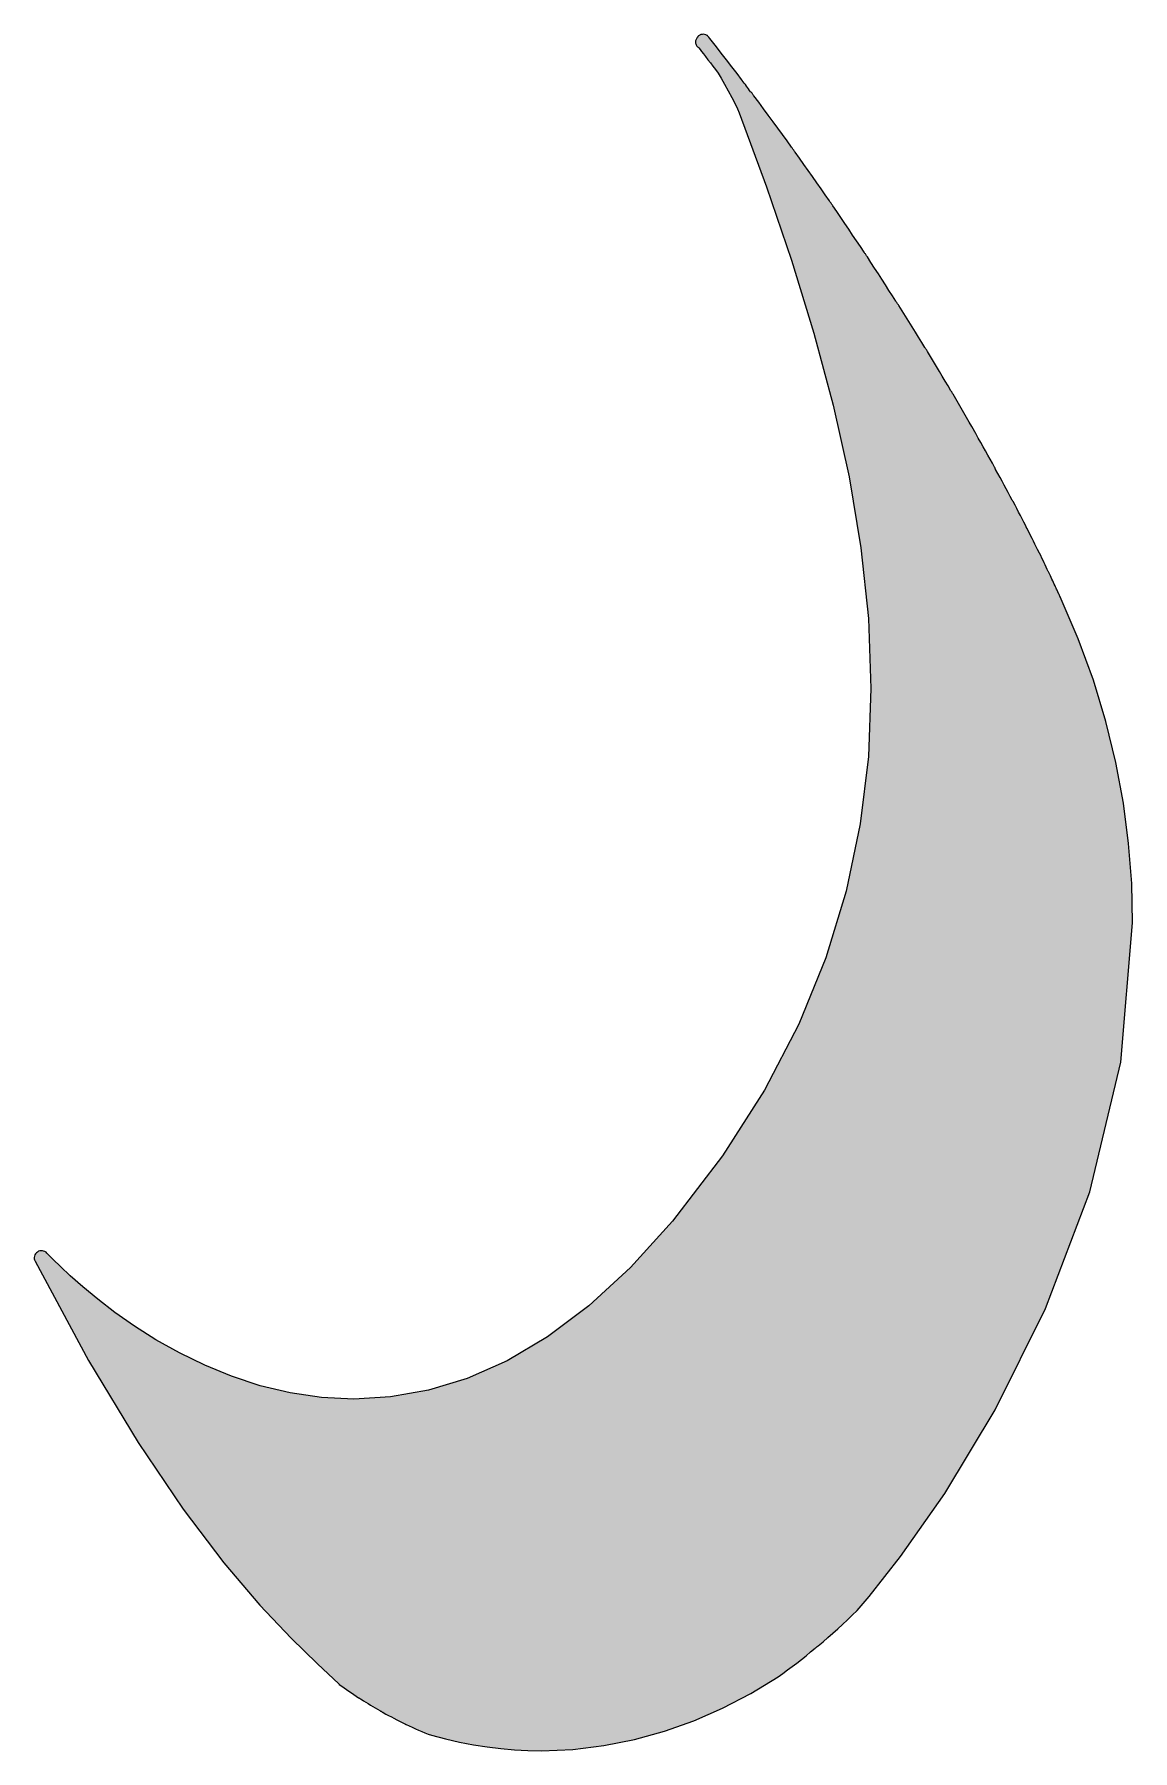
# Model space of a CAD drawing. Extents: x 16.5 to 26.1, y 63.1 to 78.2.
import ezdxf

# ---------------------------------------------------------------- set-up
doc = ezdxf.new("R2010")
doc.units = 0
doc.header["$MEASUREMENT"] = 0
doc.layers.add('H2', color=7, linetype='CONTINUOUS')

msp = doc.modelspace()

# ---------------------------------------------------------------- hatches: boundary and pattern name
at = {"layer": 'H2'}
h = msp.add_hatch(color=21, dxfattribs=at)
h.dxf.hatch_style = 2
h.paths.add_polyline_path([(26.147, 70.408), (26.139, 70.754), (26.112, 71.104), (26.066, 71.458), (26, 71.815), (25.913, 72.175), (25.803, 72.537), (25.669, 72.901), (25.511, 73.267), (25.511, 73.266), (25.511, 73.267), (25.51, 73.269), (25.509, 73.271), (25.508, 73.275), (25.506, 73.279), (25.504, 73.284), (25.501, 73.29), (25.5, 73.292), (25.499, 73.293), (25.498, 73.295), (25.497, 73.297), (25.496, 73.299), (25.495, 73.301), (25.494, 73.303), (25.493, 73.305), (25.492, 73.308), (25.49, 73.313), (25.487, 73.32), (25.484, 73.327), (25.48, 73.335), (25.476, 73.345), (25.471, 73.355), (25.466, 73.366), (25.459, 73.38), (25.453, 73.394), (25.446, 73.408), (25.439, 73.423), (25.432, 73.438), (25.425, 73.454), (25.417, 73.47), (25.409, 73.487), (25.409, 73.488), (25.408, 73.488), (25.408, 73.488), (25.408, 73.489), (25.408, 73.489), (25.408, 73.489), (25.407, 73.49), (25.407, 73.49), (25.398, 73.509), (25.389, 73.529), (25.38, 73.548), (25.37, 73.568), (25.361, 73.588), (25.35, 73.609), (25.34, 73.63), (25.329, 73.652), (25.329, 73.654), (25.328, 73.655), (25.327, 73.656), (25.326, 73.658), (25.325, 73.659), (25.325, 73.661), (25.324, 73.662), (25.323, 73.664), (25.312, 73.685), (25.301, 73.708), (25.289, 73.732), (25.277, 73.756), (25.265, 73.781), (25.252, 73.807), (25.238, 73.833), (25.224, 73.86), (25.224, 73.861), (25.223, 73.863), (25.223, 73.864), (25.222, 73.865), (25.222, 73.866), (25.221, 73.867), (25.221, 73.868), (25.22, 73.869), (25.206, 73.897), (25.191, 73.925), (25.177, 73.954), (25.162, 73.983), (25.146, 74.012), (25.131, 74.043), (25.115, 74.073), (25.098, 74.105), (25.096, 74.108), (25.094, 74.111), (25.093, 74.114), (25.091, 74.116), (25.091, 74.117), (25.09, 74.118), (25.09, 74.118), (25.089, 74.118), (25.073, 74.15), (25.055, 74.183), (25.038, 74.216), (25.02, 74.249), (25.002, 74.282), (24.984, 74.316), (24.965, 74.351), (24.945, 74.386), (24.945, 74.388), (24.943, 74.39), (24.942, 74.392), (24.941, 74.395), (24.94, 74.397), (24.938, 74.4), (24.937, 74.403), (24.935, 74.405), (24.916, 74.44), (24.896, 74.476), (24.876, 74.512), (24.856, 74.549), (24.835, 74.586), (24.814, 74.624), (24.792, 74.662), (24.77, 74.701), (24.769, 74.704), (24.767, 74.707), (24.765, 74.71), (24.764, 74.713), (24.762, 74.716), (24.761, 74.718), (24.759, 74.72), (24.758, 74.722), (24.736, 74.762), (24.713, 74.802), (24.69, 74.842), (24.667, 74.882), (24.643, 74.923), (24.62, 74.964), (24.595, 75.005), (24.571, 75.047), (24.569, 75.05), (24.566, 75.054), (24.564, 75.058), (24.562, 75.062), (24.559, 75.066), (24.557, 75.07), (24.555, 75.074), (24.552, 75.077), (24.527, 75.119), (24.503, 75.161), (24.477, 75.204), (24.451, 75.247), (24.425, 75.29), (24.399, 75.334), (24.373, 75.378), (24.346, 75.422), (24.343, 75.427), (24.34, 75.432), (24.337, 75.436), (24.334, 75.44), (24.332, 75.445), (24.329, 75.449), (24.327, 75.453), (24.324, 75.456), (24.297, 75.501), (24.269, 75.547), (24.241, 75.592), (24.212, 75.638), (24.183, 75.685), (24.154, 75.731), (24.124, 75.778), (24.095, 75.825), (24.091, 75.831), (24.088, 75.836), (24.085, 75.84), (24.082, 75.845), (24.079, 75.85), (24.076, 75.854), (24.073, 75.858), (24.07, 75.863), (24.04, 75.91), (24.009, 75.958), (23.979, 76.006), (23.947, 76.055), (23.916, 76.104), (23.883, 76.153), (23.851, 76.202), (23.819, 76.252), (23.815, 76.257), (23.812, 76.262), (23.808, 76.267), (23.805, 76.272), (23.802, 76.277), (23.798, 76.282), (23.795, 76.287), (23.792, 76.292), (23.758, 76.342), (23.725, 76.392), (23.69, 76.443), (23.656, 76.494), (23.621, 76.546), (23.586, 76.597), (23.551, 76.649), (23.515, 76.701), (23.512, 76.706), (23.508, 76.711), (23.505, 76.717), (23.501, 76.722), (23.498, 76.727), (23.494, 76.732), (23.491, 76.737), (23.487, 76.743), (23.45, 76.796), (23.413, 76.849), (23.376, 76.902), (23.338, 76.956), (23.3, 77.009), (23.262, 77.063), (23.224, 77.117), (23.185, 77.171), (23.181, 77.176), (23.178, 77.182), (23.174, 77.187), (23.17, 77.192), (23.166, 77.198), (23.162, 77.203), (23.158, 77.209), (23.154, 77.215), (23.114, 77.27), (23.074, 77.325), (23.033, 77.381), (22.992, 77.438), (22.95, 77.494), (22.908, 77.551), (22.866, 77.608), (22.823, 77.665), (22.82, 77.669), (22.817, 77.673), (22.814, 77.678), (22.811, 77.682), (22.807, 77.687), (22.804, 77.691), (22.8, 77.696), (22.795, 77.701), (22.786, 77.713), (22.777, 77.726), (22.768, 77.738), (22.758, 77.751), (22.749, 77.763), (22.739, 77.775), (22.73, 77.788), (22.721, 77.8), (22.72, 77.801), (22.719, 77.802), (22.718, 77.804), (22.718, 77.805), (22.717, 77.806), (22.716, 77.807), (22.715, 77.808), (22.714, 77.809), (22.676, 77.86), (22.631, 77.918), (22.583, 77.98), (22.537, 78.04), (22.494, 78.094), (22.46, 78.139), (22.437, 78.169), (22.428, 78.18), (22.428, 78.18), (22.428, 78.18), (22.428, 78.18), (22.428, 78.18), (22.428, 78.18), (22.428, 78.18), (22.428, 78.18), (22.428, 78.18), (22.428, 78.18), (22.427, 78.18), (22.427, 78.181), (22.427, 78.181), (22.427, 78.181), (22.427, 78.181), (22.427, 78.181), (22.426, 78.182), (22.426, 78.182), (22.425, 78.183), (22.425, 78.184), (22.424, 78.184), (22.423, 78.185), (22.423, 78.186), (22.422, 78.187), (22.421, 78.187), (22.421, 78.187), (22.421, 78.187), (22.42, 78.188), (22.42, 78.188), (22.419, 78.188), (22.419, 78.188), (22.419, 78.188), (22.418, 78.189), (22.418, 78.19), (22.417, 78.191), (22.416, 78.193), (22.413, 78.194), (22.408, 78.197), (22.401, 78.199), (22.391, 78.202), (22.378, 78.205), (22.371, 78.204), (22.365, 78.203), (22.359, 78.202), (22.353, 78.2), (22.348, 78.197), (22.342, 78.194), (22.337, 78.19), (22.333, 78.186), (22.332, 78.185), (22.332, 78.185), (22.332, 78.184), (22.332, 78.183), (22.331, 78.183), (22.331, 78.182), (22.331, 78.181), (22.33, 78.181), (22.326, 78.176), (22.322, 78.171), (22.319, 78.166), (22.316, 78.16), (22.314, 78.154), (22.312, 78.148), (22.311, 78.142), (22.311, 78.135), (22.311, 78.127), (22.313, 78.12), (22.316, 78.113), (22.319, 78.107), (22.323, 78.101), (22.328, 78.096), (22.334, 78.091), (22.34, 78.086), (22.351, 78.072), (22.365, 78.054), (22.381, 78.033), (22.4, 78.009), (22.42, 77.982), (22.442, 77.954), (22.464, 77.925), (22.487, 77.896), (22.509, 77.864), (22.536, 77.82), (22.567, 77.767), (22.599, 77.709), (22.63, 77.65), (22.658, 77.596), (22.681, 77.55), (22.695, 77.516), (22.934, 76.866), (23.154, 76.222), (23.35, 75.583), (23.52, 74.95), (23.659, 74.321), (23.763, 73.697), (23.828, 73.079), (23.851, 72.465), (23.828, 71.868), (23.757, 71.275), (23.634, 70.686), (23.456, 70.1), (23.218, 69.518), (22.916, 68.939), (22.548, 68.363), (22.109, 67.79), (21.741, 67.382), (21.375, 67.046), (21.013, 66.775), (20.657, 66.565), (20.308, 66.41), (19.967, 66.306), (19.635, 66.247), (19.313, 66.228), (19.028, 66.242), (18.753, 66.283), (18.491, 66.346), (18.24, 66.428), (18.004, 66.525), (17.782, 66.633), (17.576, 66.749), (17.388, 66.869), (17.217, 66.989), (17.066, 67.104), (16.935, 67.213), (16.825, 67.309), (16.738, 67.391), (16.674, 67.454), (16.634, 67.495), (16.62, 67.509), (16.612, 67.517), (16.602, 67.523), (16.591, 67.527), (16.58, 67.53), (16.569, 67.53), (16.558, 67.528), (16.547, 67.525), (16.537, 67.519), (16.528, 67.512), (16.52, 67.503), (16.515, 67.493), (16.511, 67.483), (16.509, 67.472), (16.509, 67.46), (16.512, 67.449), (16.516, 67.438), (16.985, 66.568), (17.419, 65.848), (17.815, 65.261), (18.172, 64.791), (18.489, 64.42), (18.764, 64.131), (18.994, 63.906), (19.18, 63.73), (19.18, 63.73), (19.181, 63.729), (19.182, 63.728), (19.183, 63.728), (19.183, 63.727), (19.184, 63.726), (19.185, 63.726), (19.185, 63.725), (19.207, 63.71), (19.228, 63.695), (19.249, 63.68), (19.27, 63.665), (19.291, 63.651), (19.313, 63.636), (19.334, 63.622), (19.355, 63.608), (19.358, 63.607), (19.361, 63.605), (19.364, 63.603), (19.367, 63.601), (19.369, 63.599), (19.372, 63.597), (19.375, 63.596), (19.377, 63.594), (19.398, 63.581), (19.418, 63.568), (19.439, 63.556), (19.459, 63.543), (19.48, 63.531), (19.5, 63.519), (19.521, 63.507), (19.541, 63.495), (19.545, 63.493), (19.548, 63.491), (19.552, 63.489), (19.555, 63.487), (19.559, 63.484), (19.563, 63.482), (19.567, 63.48), (19.571, 63.477), (19.594, 63.464), (19.618, 63.452), (19.642, 63.439), (19.665, 63.427), (19.689, 63.414), (19.713, 63.402), (19.737, 63.39), (19.761, 63.379), (19.762, 63.378), (19.764, 63.377), (19.765, 63.377), (19.766, 63.376), (19.767, 63.376), (19.769, 63.375), (19.77, 63.374), (19.771, 63.374), (19.799, 63.361), (19.826, 63.348), (19.853, 63.336), (19.881, 63.324), (19.909, 63.312), (19.937, 63.3), (19.965, 63.289), (19.994, 63.278), (20.117, 63.246), (20.24, 63.218), (20.362, 63.195), (20.483, 63.176), (20.603, 63.162), (20.723, 63.151), (20.841, 63.145), (20.959, 63.143), (21.236, 63.154), (21.508, 63.187), (21.776, 63.24), (22.039, 63.313), (22.297, 63.406), (22.549, 63.517), (22.796, 63.646), (23.036, 63.791), (23.036, 63.791), (23.036, 63.791), (23.037, 63.791), (23.037, 63.791), (23.037, 63.791), (23.037, 63.791), (23.037, 63.791), (23.037, 63.792), (23.078, 63.821), (23.118, 63.851), (23.159, 63.881), (23.2, 63.912), (23.24, 63.944), (23.281, 63.976), (23.321, 64.009), (23.362, 64.042), (23.362, 64.042), (23.362, 64.042), (23.362, 64.042), (23.362, 64.042), (23.362, 64.042), (23.362, 64.042), (23.362, 64.042), (23.362, 64.042), (23.365, 64.045), (23.369, 64.048), (23.372, 64.05), (23.375, 64.053), (23.378, 64.056), (23.382, 64.058), (23.385, 64.061), (23.388, 64.063), (23.43, 64.099), (23.473, 64.136), (23.516, 64.173), (23.559, 64.212), (23.601, 64.251), (23.644, 64.291), (23.687, 64.331), (23.731, 64.373), (23.836, 64.497), (24.111, 64.847), (24.498, 65.4), (24.941, 66.133), (25.383, 67.024), (25.77, 68.048), (26.043, 69.184)])

# ---------------------------------------------------------------- linework, layer by layer
msp.add_lwpolyline([(26.147, 70.408), (26.139, 70.754), (26.112, 71.104), (26.066, 71.458), (26, 71.815), (25.913, 72.175), (25.803, 72.537), (25.669, 72.901), (25.511, 73.267), (25.511, 73.266), (25.511, 73.267), (25.51, 73.269), (25.509, 73.271), (25.508, 73.275), (25.506, 73.279), (25.504, 73.284), (25.501, 73.29), (25.5, 73.292), (25.499, 73.293), (25.498, 73.295), (25.497, 73.297), (25.496, 73.299), (25.495, 73.301), (25.494, 73.303), (25.493, 73.305), (25.492, 73.308), (25.49, 73.313), (25.487, 73.32), (25.484, 73.327), (25.48, 73.335), (25.476, 73.345), (25.471, 73.355), (25.466, 73.366), (25.459, 73.38), (25.453, 73.394), (25.446, 73.408), (25.439, 73.423), (25.432, 73.438), (25.425, 73.454), (25.417, 73.47), (25.409, 73.487), (25.409, 73.488), (25.408, 73.488), (25.408, 73.488), (25.408, 73.489), (25.408, 73.489), (25.408, 73.489), (25.407, 73.49), (25.407, 73.49), (25.398, 73.509), (25.389, 73.529), (25.38, 73.548), (25.37, 73.568), (25.361, 73.588), (25.35, 73.609), (25.34, 73.63), (25.329, 73.652), (25.329, 73.654), (25.328, 73.655), (25.327, 73.656), (25.326, 73.658), (25.325, 73.659), (25.325, 73.661), (25.324, 73.662), (25.323, 73.664), (25.312, 73.685), (25.301, 73.708), (25.289, 73.732), (25.277, 73.756), (25.265, 73.781), (25.252, 73.807), (25.238, 73.833), (25.224, 73.86), (25.224, 73.861), (25.223, 73.863), (25.223, 73.864), (25.222, 73.865), (25.222, 73.866), (25.221, 73.867), (25.221, 73.868), (25.22, 73.869), (25.206, 73.897), (25.191, 73.925), (25.177, 73.954), (25.162, 73.983), (25.146, 74.012), (25.131, 74.043), (25.115, 74.073), (25.098, 74.105), (25.096, 74.108), (25.094, 74.111), (25.093, 74.114), (25.091, 74.116), (25.091, 74.117), (25.09, 74.118), (25.09, 74.118), (25.089, 74.118), (25.073, 74.15), (25.055, 74.183), (25.038, 74.216), (25.02, 74.249), (25.002, 74.282), (24.984, 74.316), (24.965, 74.351), (24.945, 74.386), (24.945, 74.388), (24.943, 74.39), (24.942, 74.392), (24.941, 74.395), (24.94, 74.397), (24.938, 74.4), (24.937, 74.403), (24.935, 74.405), (24.916, 74.44), (24.896, 74.476), (24.876, 74.512), (24.856, 74.549), (24.835, 74.586), (24.814, 74.624), (24.792, 74.662), (24.77, 74.701), (24.769, 74.704), (24.767, 74.707), (24.765, 74.71), (24.764, 74.713), (24.762, 74.716), (24.761, 74.718), (24.759, 74.72), (24.758, 74.722), (24.736, 74.762), (24.713, 74.802), (24.69, 74.842), (24.667, 74.882), (24.643, 74.923), (24.62, 74.964), (24.595, 75.005), (24.571, 75.047), (24.569, 75.05), (24.566, 75.054), (24.564, 75.058), (24.562, 75.062), (24.559, 75.066), (24.557, 75.07), (24.555, 75.074), (24.552, 75.077), (24.527, 75.119), (24.503, 75.161), (24.477, 75.204), (24.451, 75.247), (24.425, 75.29), (24.399, 75.334), (24.373, 75.378), (24.346, 75.422), (24.343, 75.427), (24.34, 75.432), (24.337, 75.436), (24.334, 75.44), (24.332, 75.445), (24.329, 75.449), (24.327, 75.453), (24.324, 75.456), (24.297, 75.501), (24.269, 75.547), (24.241, 75.592), (24.212, 75.638), (24.183, 75.685), (24.154, 75.731), (24.124, 75.778), (24.095, 75.825), (24.091, 75.831), (24.088, 75.836), (24.085, 75.84), (24.082, 75.845), (24.079, 75.85), (24.076, 75.854), (24.073, 75.858), (24.07, 75.863), (24.04, 75.91), (24.009, 75.958), (23.979, 76.006), (23.947, 76.055), (23.916, 76.104), (23.883, 76.153), (23.851, 76.202), (23.819, 76.252), (23.815, 76.257), (23.812, 76.262), (23.808, 76.267), (23.805, 76.272), (23.802, 76.277), (23.798, 76.282), (23.795, 76.287), (23.792, 76.292), (23.758, 76.342), (23.725, 76.392), (23.69, 76.443), (23.656, 76.494), (23.621, 76.546), (23.586, 76.597), (23.551, 76.649), (23.515, 76.701), (23.512, 76.706), (23.508, 76.711), (23.505, 76.717), (23.501, 76.722), (23.498, 76.727), (23.494, 76.732), (23.491, 76.737), (23.487, 76.743), (23.45, 76.796), (23.413, 76.849), (23.376, 76.902), (23.338, 76.956), (23.3, 77.009), (23.262, 77.063), (23.224, 77.117), (23.185, 77.171), (23.181, 77.176), (23.178, 77.182), (23.174, 77.187), (23.17, 77.192), (23.166, 77.198), (23.162, 77.203), (23.158, 77.209), (23.154, 77.215), (23.114, 77.27), (23.074, 77.325), (23.033, 77.381), (22.992, 77.438), (22.95, 77.494), (22.908, 77.551), (22.866, 77.608), (22.823, 77.665), (22.82, 77.669), (22.817, 77.673), (22.814, 77.678), (22.811, 77.682), (22.807, 77.687), (22.804, 77.691), (22.8, 77.696), (22.795, 77.701), (22.786, 77.713), (22.777, 77.726), (22.768, 77.738), (22.758, 77.751), (22.749, 77.763), (22.739, 77.775), (22.73, 77.788), (22.721, 77.8), (22.72, 77.801), (22.719, 77.802), (22.718, 77.804), (22.718, 77.805), (22.717, 77.806), (22.716, 77.807), (22.715, 77.808), (22.714, 77.809), (22.676, 77.86), (22.631, 77.918), (22.583, 77.98), (22.537, 78.04), (22.494, 78.094), (22.46, 78.139), (22.437, 78.169), (22.428, 78.18), (22.428, 78.18), (22.428, 78.18), (22.428, 78.18), (22.428, 78.18), (22.428, 78.18), (22.428, 78.18), (22.428, 78.18), (22.428, 78.18), (22.428, 78.18), (22.427, 78.18), (22.427, 78.181), (22.427, 78.181), (22.427, 78.181), (22.427, 78.181), (22.427, 78.181), (22.426, 78.182), (22.426, 78.182), (22.425, 78.183), (22.425, 78.184), (22.424, 78.184), (22.423, 78.185), (22.423, 78.186), (22.422, 78.187), (22.421, 78.187), (22.421, 78.187), (22.421, 78.187), (22.42, 78.188), (22.42, 78.188), (22.419, 78.188), (22.419, 78.188), (22.419, 78.188), (22.418, 78.189), (22.418, 78.19), (22.417, 78.191), (22.416, 78.193), (22.413, 78.194), (22.408, 78.197), (22.401, 78.199), (22.391, 78.202), (22.378, 78.205), (22.371, 78.204), (22.365, 78.203), (22.359, 78.202), (22.353, 78.2), (22.348, 78.197), (22.342, 78.194), (22.337, 78.19), (22.333, 78.186), (22.332, 78.185), (22.332, 78.185), (22.332, 78.184), (22.332, 78.183), (22.331, 78.183), (22.331, 78.182), (22.331, 78.181), (22.33, 78.181), (22.326, 78.176), (22.322, 78.171), (22.319, 78.166), (22.316, 78.16), (22.314, 78.154), (22.312, 78.148), (22.311, 78.142), (22.311, 78.135), (22.311, 78.127), (22.313, 78.12), (22.316, 78.113), (22.319, 78.107), (22.323, 78.101), (22.328, 78.096), (22.334, 78.091), (22.34, 78.086), (22.351, 78.072), (22.365, 78.054), (22.381, 78.033), (22.4, 78.009), (22.42, 77.982), (22.442, 77.954), (22.464, 77.925), (22.487, 77.896), (22.509, 77.864), (22.536, 77.82), (22.567, 77.767), (22.599, 77.709), (22.63, 77.65), (22.658, 77.596), (22.681, 77.55), (22.695, 77.516), (22.934, 76.866), (23.154, 76.222), (23.35, 75.583), (23.52, 74.95), (23.659, 74.321), (23.763, 73.697), (23.828, 73.079), (23.851, 72.465), (23.828, 71.868), (23.757, 71.275), (23.634, 70.686), (23.456, 70.1), (23.218, 69.518), (22.916, 68.939), (22.548, 68.363), (22.109, 67.79), (21.741, 67.382), (21.375, 67.046), (21.013, 66.775), (20.657, 66.565), (20.308, 66.41), (19.967, 66.306), (19.635, 66.247), (19.313, 66.228), (19.028, 66.242), (18.753, 66.283), (18.491, 66.346), (18.24, 66.428), (18.004, 66.525), (17.782, 66.633), (17.576, 66.749), (17.388, 66.869), (17.217, 66.989), (17.066, 67.104), (16.935, 67.213), (16.825, 67.309), (16.738, 67.391), (16.674, 67.454), (16.634, 67.495), (16.62, 67.509), (16.612, 67.517), (16.602, 67.523), (16.591, 67.527), (16.58, 67.53), (16.569, 67.53), (16.558, 67.528), (16.547, 67.525), (16.537, 67.519), (16.528, 67.512), (16.52, 67.503), (16.515, 67.493), (16.511, 67.483), (16.509, 67.472), (16.509, 67.46), (16.512, 67.449), (16.516, 67.438), (16.985, 66.568), (17.419, 65.848), (17.815, 65.261), (18.172, 64.791), (18.489, 64.42), (18.764, 64.131), (18.994, 63.906), (19.18, 63.73), (19.18, 63.73), (19.181, 63.729), (19.182, 63.728), (19.183, 63.728), (19.183, 63.727), (19.184, 63.726), (19.185, 63.726), (19.185, 63.725), (19.207, 63.71), (19.228, 63.695), (19.249, 63.68), (19.27, 63.665), (19.291, 63.651), (19.313, 63.636), (19.334, 63.622), (19.355, 63.608), (19.358, 63.607), (19.361, 63.605), (19.364, 63.603), (19.367, 63.601), (19.369, 63.599), (19.372, 63.597), (19.375, 63.596), (19.377, 63.594), (19.398, 63.581), (19.418, 63.568), (19.439, 63.556), (19.459, 63.543), (19.48, 63.531), (19.5, 63.519), (19.521, 63.507), (19.541, 63.495), (19.545, 63.493), (19.548, 63.491), (19.552, 63.489), (19.555, 63.487), (19.559, 63.484), (19.563, 63.482), (19.567, 63.48), (19.571, 63.477), (19.594, 63.464), (19.618, 63.452), (19.642, 63.439), (19.665, 63.427), (19.689, 63.414), (19.713, 63.402), (19.737, 63.39), (19.761, 63.379), (19.762, 63.378), (19.764, 63.377), (19.765, 63.377), (19.766, 63.376), (19.767, 63.376), (19.769, 63.375), (19.77, 63.374), (19.771, 63.374), (19.799, 63.361), (19.826, 63.348), (19.853, 63.336), (19.881, 63.324), (19.909, 63.312), (19.937, 63.3), (19.965, 63.289), (19.994, 63.278), (20.117, 63.246), (20.24, 63.218), (20.362, 63.195), (20.483, 63.176), (20.603, 63.162), (20.723, 63.151), (20.841, 63.145), (20.959, 63.143), (21.236, 63.154), (21.508, 63.187), (21.776, 63.24), (22.039, 63.313), (22.297, 63.406), (22.549, 63.517), (22.796, 63.646), (23.036, 63.791), (23.036, 63.791), (23.036, 63.791), (23.037, 63.791), (23.037, 63.791), (23.037, 63.791), (23.037, 63.791), (23.037, 63.791), (23.037, 63.792), (23.078, 63.821), (23.118, 63.851), (23.159, 63.881), (23.2, 63.912), (23.24, 63.944), (23.281, 63.976), (23.321, 64.009), (23.362, 64.042), (23.362, 64.042), (23.362, 64.042), (23.362, 64.042), (23.362, 64.042), (23.362, 64.042), (23.362, 64.042), (23.362, 64.042), (23.362, 64.042), (23.365, 64.045), (23.369, 64.048), (23.372, 64.05), (23.375, 64.053), (23.378, 64.056), (23.382, 64.058), (23.385, 64.061), (23.388, 64.063), (23.43, 64.099), (23.473, 64.136), (23.516, 64.173), (23.559, 64.212), (23.601, 64.251), (23.644, 64.291), (23.687, 64.331), (23.731, 64.373), (23.836, 64.497), (24.111, 64.847), (24.498, 65.4), (24.941, 66.133), (25.383, 67.024), (25.77, 68.048), (26.043, 69.184), (26.147, 70.408), (26.147, 70.408)], dxfattribs=at)

doc.saveas('drawing.dxf')
